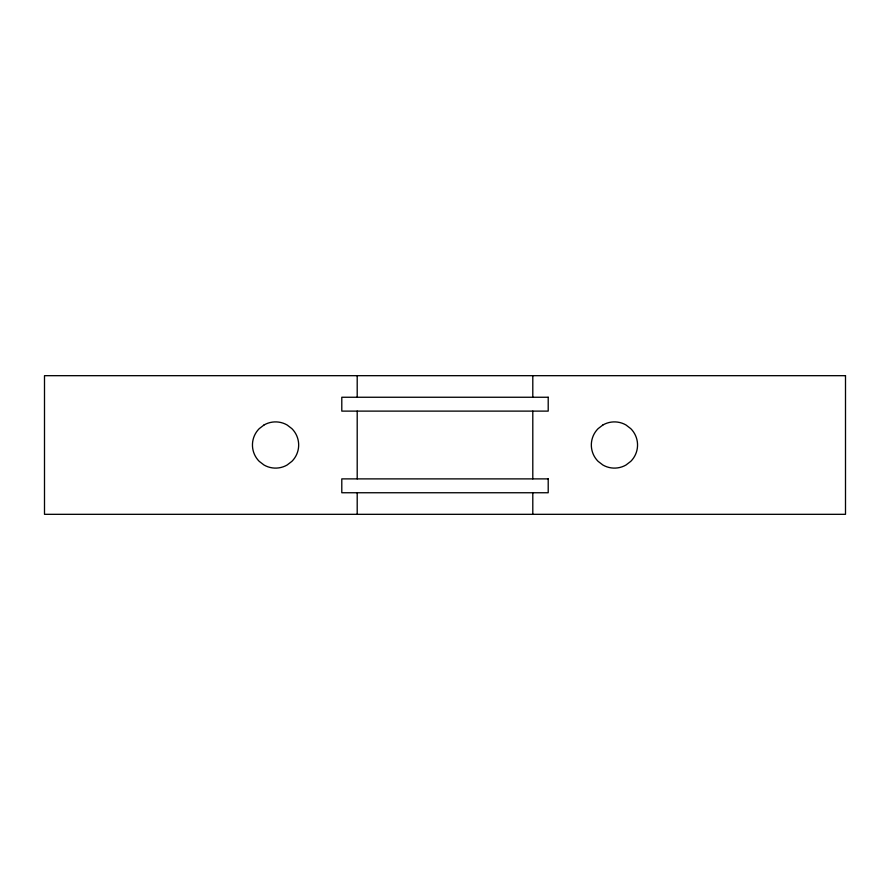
<?xml version="1.0" encoding="UTF-8"?>
<svg xmlns="http://www.w3.org/2000/svg" width="890" height="890" viewBox="0 0 890 890"><rect width="100%" height="100%" fill="white"/><g stroke="black" fill="none" stroke-linecap="round" stroke-linejoin="round"><path stroke-width="1.33" d="M532.798 375.68L532.798 397.252M532.798 411.113L532.798 478.887M532.798 492.749L532.798 514.32M357.202 375.68L357.202 397.252M357.202 411.113L357.202 478.887M357.202 492.749L357.202 514.32M264.007 424.986L259.224 428.657A23.107 23.107 0 0 0 259.224 461.343L264.007 465.014A23.107 23.107 0 0 0 287.114 465.014L291.898 461.343A23.107 23.107 0 0 0 291.898 428.657L287.114 424.986A23.107 23.107 0 0 0 264.007 424.986M602.886 424.986L598.102 428.657A23.107 23.107 0 0 0 598.102 461.343L602.886 465.014A23.107 23.107 0 0 0 625.993 465.014L630.776 461.343A23.107 23.107 0 0 0 630.776 428.657L625.993 424.986A23.107 23.107 0 0 0 602.886 424.986M845.5 375.68L44.5 375.68L44.5 514.32L845.5 514.32L845.5 375.68M548.207 397.252L341.793 397.252L341.793 411.113L548.207 411.113L548.207 397.252M548.207 478.887L341.793 478.887L341.793 492.749L548.207 492.749L548.207 478.887"/></g></svg>
